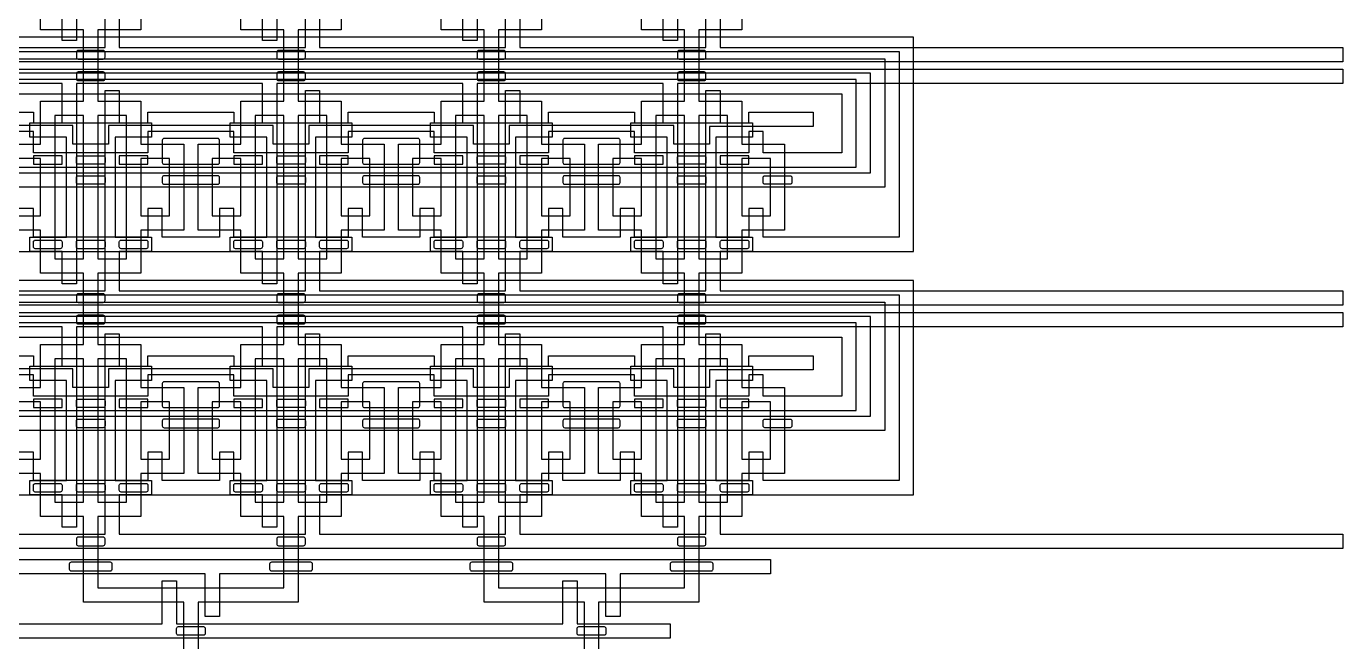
# Model space of a CAD drawing. Extents: x 0 to 194465, y -118660 to 40475.
# Drawn here: x 35762 to 44962, y 8948 to 13247 of the extents above; entities that cross this region are included whole.
import ezdxf

# ---------------------------------------------------------------- set-up
doc = ezdxf.new("R2010")
doc.units = 13
for name, color, linetype in [('Control 1 - Push up', 6, 'Continuous'), ('Control 2 - Push down', 1, 'Continuous'), ('Flow', 5, 'Continuous')]:
    doc.layers.add(name, color=color, linetype=linetype)

msp = doc.modelspace()

# ---------------------------------------------------------------- linework, layer by layer
at = {"layer": 'Control 1 - Push up'}
for points in [[(18462.5, 11673.1), (41962.5, 11673.1), (41962.5, 13170.6), (18462.5, 13170.6)], [(18362.5, 13070.6), (41862.5, 13070.6), (41862.5, 11773.1), (40912.5, 11773.1), (40912.5, 11973.1), (40812.5, 11973.1), (40812.5, 11773.1), (40012.5, 11773.1), (40012.5, 11973.1), (39912.5, 11973.1), (39912.5, 11773.1), (39512.5, 11773.1), (39512.5, 11973.1), (39412.5, 11973.1), (39412.5, 11773.1), (38612.5, 11773.1), (38612.5, 11973.1), (38512.5, 11973.1), (38512.5, 11773.1), (38112.5, 11773.1), (38112.5, 11973.1), (38012.5, 11973.1), (38012.5, 11773.1), (37212.5, 11773.1), (37212.5, 11973.1), (37112.5, 11973.1), (37112.5, 11773.1), (36712.5, 11773.1), (36712.5, 11973.1), (36612.5, 11973.1), (36612.5, 11773.1), (35812.5, 11773.1), (35812.5, 11973.1), (35712.5, 11973.1)], [(18262.5, 13020.6), (41762.5, 13020.6), (41762.5, 12123.1), (18262.5, 12123.1)], [(18162.5, 12223.1), (41662.5, 12223.1), (41662.5, 12920.6), (18162.5, 12920.6)], [(18062.5, 12263.1), (41562.5, 12263.1), (41562.5, 12876.1), (18062.5, 12876.1)], [(17962.5, 12776.1), (41462.5, 12776.1), (41462.5, 12363.1), (40912.5, 12363.1), (40912.5, 12513.1), (40812.5, 12513.1), (40812.5, 12363.1), (40012.5, 12363.1), (40012.5, 12513.1), (39412.5, 12513.1), (39412.5, 12363.1), (38612.5, 12363.1), (38612.5, 12513.1), (38012.5, 12513.1), (38012.5, 12363.1), (37212.5, 12363.1), (37212.5, 12513.1), (36612.5, 12513.1), (36612.5, 12363.1), (35812.5, 12363.1), (35812.5, 12513.1), (35212.5, 12513.1)], [(35212.5, 12646.1), (35812.5, 12646.1), (35812.5, 12573.1), (36612.5, 12573.1), (36612.5, 12646.1), (37212.5, 12646.1), (37212.5, 12573.1), (38012.5, 12573.1), (38012.5, 12646.1), (38612.5, 12646.1), (38612.5, 12573.1), (39412.5, 12573.1), (39412.5, 12646.1), (40012.5, 12646.1), (40012.5, 12573.1), (40812.5, 12573.1), (40812.5, 12646.1), (41262.5, 12646.1), (41262.5, 12546.1), (40537.5, 12546.1), (40537.5, 12423.1), (40287.5, 12423.1), (40287.5, 12553.1), (39137.5, 12553.1), (39137.5, 12423.1), (38887.5, 12423.1), (38887.5, 12553.1), (37737.5, 12553.1), (37737.5, 12423.1), (37487.5, 12423.1), (37487.5, 12553.1), (36337.5, 12553.1), (36337.5, 12423.1), (36087.5, 12423.1), (36087.5, 12553.1), (34937.5, 12553.1)], [(17962.5, 9973.1), (41962.5, 9973.1), (41962.5, 11470.6), (18462.5, 11470.6)], [(18262.5, 11320.6), (41762.5, 11320.6), (41762.5, 10423.1), (17962.5, 10423.1)], [(18362.5, 11370.6), (41862.5, 11370.6), (41862.5, 10073.1), (40912.5, 10073.1), (40912.5, 10273.1), (40812.5, 10273.1), (40812.5, 10073.1), (40012.5, 10073.1), (40012.5, 10273.1), (39912.5, 10273.1), (39912.5, 10073.1), (39512.5, 10073.1), (39512.5, 10273.1), (39412.5, 10273.1), (39412.5, 10073.1), (38612.5, 10073.1), (38612.5, 10273.1), (38512.5, 10273.1), (38512.5, 10073.1), (38112.5, 10073.1), (38112.5, 10273.1), (38012.5, 10273.1), (38012.5, 10073.1), (37212.5, 10073.1), (37212.5, 10273.1), (37112.5, 10273.1), (37112.5, 10073.1), (36712.5, 10073.1), (36712.5, 10273.1), (36612.5, 10273.1), (36612.5, 10073.1), (35812.5, 10073.1), (35812.5, 10273.1), (35712.5, 10273.1)], [(17962.5, 10523.1), (41662.5, 10523.1), (41662.5, 11220.6), (18162.5, 11220.6)], [(17962.5, 10563.1), (41562.5, 10563.1), (41562.5, 11176.1), (18062.5, 11176.1)], [(17962.5, 11076.1), (41462.5, 11076.1), (41462.5, 10663.1), (40912.5, 10663.1), (40912.5, 10813.1), (40812.5, 10813.1), (40812.5, 10663.1), (40012.5, 10663.1), (40012.5, 10813.1), (39412.5, 10813.1), (39412.5, 10663.1), (38612.5, 10663.1), (38612.5, 10813.1), (38012.5, 10813.1), (38012.5, 10663.1), (37212.5, 10663.1), (37212.5, 10813.1), (36612.5, 10813.1), (36612.5, 10663.1), (35812.5, 10663.1), (35812.5, 10813.1), (35212.5, 10813.1)], [(35212.5, 10946.1), (35812.5, 10946.1), (35812.5, 10873.1), (36612.5, 10873.1), (36612.5, 10946.1), (37212.5, 10946.1), (37212.5, 10873.1), (38012.5, 10873.1), (38012.5, 10946.1), (38612.5, 10946.1), (38612.5, 10873.1), (39412.5, 10873.1), (39412.5, 10946.1), (40012.5, 10946.1), (40012.5, 10873.1), (40812.5, 10873.1), (40812.5, 10946.1), (41262.5, 10946.1), (41262.5, 10846.1), (40537.5, 10846.1), (40537.5, 10723.1), (40287.5, 10723.1), (40287.5, 10853.1), (39137.5, 10853.1), (39137.5, 10723.1), (38887.5, 10723.1), (38887.5, 10853.1), (37737.5, 10853.1), (37737.5, 10723.1), (37487.5, 10723.1), (37487.5, 10853.1), (36337.5, 10853.1), (36337.5, 10723.1), (36087.5, 10723.1), (36087.5, 10853.1), (34937.5, 10853.1)]]:
    msp.add_lwpolyline(points, dxfattribs=at)
for points in [[(37112.5, 12450.6, 0.414214), (37100, 12463.1), (36725, 12463.1, 0.414214), (36712.5, 12450.6), (36712.5, 12295.6, 0.414214), (36725, 12283.1), (37100, 12283.1, 0.414214), (37112.5, 12295.6)], [(38512.5, 12450.6, 0.414214), (38500, 12463.1), (38125, 12463.1, 0.414214), (38112.5, 12450.6), (38112.5, 12295.6, 0.414214), (38125, 12283.1), (38500, 12283.1, 0.414214), (38512.5, 12295.6)], [(39912.5, 12450.6, 0.414214), (39900, 12463.1), (39525, 12463.1, 0.414214), (39512.5, 12450.6), (39512.5, 12295.6, 0.414214), (39525, 12283.1), (39900, 12283.1, 0.414214), (39912.5, 12295.6)], [(36125, 12283.1, -0.414214), (36112.5, 12295.6), (36112.5, 12330.6, -0.414214), (36125, 12343.1), (36300, 12343.1, -0.414214), (36312.5, 12330.6), (36312.5, 12295.6, -0.414214), (36300, 12283.1)], [(37525, 12283.1, -0.414214), (37512.5, 12295.6), (37512.5, 12330.6, -0.414214), (37525, 12343.1), (37700, 12343.1, -0.414214), (37712.5, 12330.6), (37712.5, 12295.6, -0.414214), (37700, 12283.1)], [(38925, 12283.1, -0.414214), (38912.5, 12295.6), (38912.5, 12330.6, -0.414214), (38925, 12343.1), (39100, 12343.1, -0.414214), (39112.5, 12330.6), (39112.5, 12295.6, -0.414214), (39100, 12283.1)], [(40325, 12283.1, -0.414214), (40312.5, 12295.6), (40312.5, 12330.6, -0.414214), (40325, 12343.1), (40500, 12343.1, -0.414214), (40512.5, 12330.6), (40512.5, 12295.6, -0.414214), (40500, 12283.1)], [(36125, 12143.1, -0.414214), (36112.5, 12155.6), (36112.5, 12190.6, -0.414214), (36125, 12203.1), (36300, 12203.1, -0.414214), (36312.5, 12190.6), (36312.5, 12155.6, -0.414214), (36300, 12143.1)], [(36725, 12143.1), (37100, 12143.1, 0.414214), (37112.5, 12155.6), (37112.5, 12190.6, 0.414214), (37100, 12203.1), (36725, 12203.1, 0.414214), (36712.5, 12190.6), (36712.5, 12155.6, 0.414214)], [(37525, 12143.1, -0.414214), (37512.5, 12155.6), (37512.5, 12190.6, -0.414214), (37525, 12203.1), (37700, 12203.1, -0.414214), (37712.5, 12190.6), (37712.5, 12155.6, -0.414214), (37700, 12143.1)], [(38125, 12143.1), (38500, 12143.1, 0.414214), (38512.5, 12155.6), (38512.5, 12190.6, 0.414214), (38500, 12203.1), (38125, 12203.1, 0.414214), (38112.5, 12190.6), (38112.5, 12155.6, 0.414214)], [(38925, 12143.1, -0.414214), (38912.5, 12155.6), (38912.5, 12190.6, -0.414214), (38925, 12203.1), (39100, 12203.1, -0.414214), (39112.5, 12190.6), (39112.5, 12155.6, -0.414214), (39100, 12143.1)], [(39525, 12143.1), (39900, 12143.1, 0.414214), (39912.5, 12155.6), (39912.5, 12190.6, 0.414214), (39900, 12203.1), (39525, 12203.1, 0.414214), (39512.5, 12190.6), (39512.5, 12155.6, 0.414214)], [(40325, 12143.1, -0.414214), (40312.5, 12155.6), (40312.5, 12190.6, -0.414214), (40325, 12203.1), (40500, 12203.1, -0.414214), (40512.5, 12190.6), (40512.5, 12155.6, -0.414214), (40500, 12143.1)], [(40925, 12143.1, -0.414214), (40912.5, 12155.6), (40912.5, 12190.6, -0.414214), (40925, 12203.1), (41100, 12203.1, -0.414214), (41112.5, 12190.6), (41112.5, 12155.6, -0.414214), (41100, 12143.1)], [(35825, 11693.1, -0.414214), (35812.5, 11705.6), (35812.5, 11740.6, -0.414214), (35825, 11753.1), (36000, 11753.1, -0.414214), (36012.5, 11740.6), (36012.5, 11705.6, -0.414214), (36000, 11693.1)], [(36125, 11693.1, -0.414214), (36112.5, 11705.6), (36112.5, 11740.6, -0.414214), (36125, 11753.1), (36300, 11753.1, -0.414214), (36312.5, 11740.6), (36312.5, 11705.6, -0.414214), (36300, 11693.1)], [(36425, 11693.1, -0.414214), (36412.5, 11705.6), (36412.5, 11740.6, -0.414214), (36425, 11753.1), (36600, 11753.1, -0.414214), (36612.5, 11740.6), (36612.5, 11705.6, -0.414214), (36600, 11693.1)], [(37225, 11693.1, -0.414214), (37212.5, 11705.6), (37212.5, 11740.6, -0.414214), (37225, 11753.1), (37400, 11753.1, -0.414214), (37412.5, 11740.6), (37412.5, 11705.6, -0.414214), (37400, 11693.1)], [(37525, 11693.1, -0.414214), (37512.5, 11705.6), (37512.5, 11740.6, -0.414214), (37525, 11753.1), (37700, 11753.1, -0.414214), (37712.5, 11740.6), (37712.5, 11705.6, -0.414214), (37700, 11693.1)], [(37825, 11693.1, -0.414214), (37812.5, 11705.6), (37812.5, 11740.6, -0.414214), (37825, 11753.1), (38000, 11753.1, -0.414214), (38012.5, 11740.6), (38012.5, 11705.6, -0.414214), (38000, 11693.1)], [(38625, 11693.1, -0.414214), (38612.5, 11705.6), (38612.5, 11740.6, -0.414214), (38625, 11753.1), (38800, 11753.1, -0.414214), (38812.5, 11740.6), (38812.5, 11705.6, -0.414214), (38800, 11693.1)], [(38925, 11693.1, -0.414214), (38912.5, 11705.6), (38912.5, 11740.6, -0.414214), (38925, 11753.1), (39100, 11753.1, -0.414214), (39112.5, 11740.6), (39112.5, 11705.6, -0.414214), (39100, 11693.1)], [(39225, 11693.1, -0.414214), (39212.5, 11705.6), (39212.5, 11740.6, -0.414214), (39225, 11753.1), (39400, 11753.1, -0.414214), (39412.5, 11740.6), (39412.5, 11705.6, -0.414214), (39400, 11693.1)], [(40025, 11693.1, -0.414214), (40012.5, 11705.6), (40012.5, 11740.6, -0.414214), (40025, 11753.1), (40200, 11753.1, -0.414214), (40212.5, 11740.6), (40212.5, 11705.6, -0.414214), (40200, 11693.1)], [(40325, 11693.1, -0.414214), (40312.5, 11705.6), (40312.5, 11740.6, -0.414214), (40325, 11753.1), (40500, 11753.1, -0.414214), (40512.5, 11740.6), (40512.5, 11705.6, -0.414214), (40500, 11693.1)], [(40625, 11693.1, -0.414214), (40612.5, 11705.6), (40612.5, 11740.6, -0.414214), (40625, 11753.1), (40800, 11753.1, -0.414214), (40812.5, 11740.6), (40812.5, 11705.6, -0.414214), (40800, 11693.1)], [(37112.5, 10750.6, 0.414214), (37100, 10763.1), (36725, 10763.1, 0.414214), (36712.5, 10750.6), (36712.5, 10595.6, 0.414214), (36725, 10583.1), (37100, 10583.1, 0.414214), (37112.5, 10595.6)], [(38512.5, 10750.6, 0.414214), (38500, 10763.1), (38125, 10763.1, 0.414214), (38112.5, 10750.6), (38112.5, 10595.6, 0.414214), (38125, 10583.1), (38500, 10583.1, 0.414214), (38512.5, 10595.6)], [(39912.5, 10750.6, 0.414214), (39900, 10763.1), (39525, 10763.1, 0.414214), (39512.5, 10750.6), (39512.5, 10595.6, 0.414214), (39525, 10583.1), (39900, 10583.1, 0.414214), (39912.5, 10595.6)], [(36125, 10583.1, -0.414214), (36112.5, 10595.6), (36112.5, 10630.6, -0.414214), (36125, 10643.1), (36300, 10643.1, -0.414214), (36312.5, 10630.6), (36312.5, 10595.6, -0.414214), (36300, 10583.1)], [(37525, 10583.1, -0.414214), (37512.5, 10595.6), (37512.5, 10630.6, -0.414214), (37525, 10643.1), (37700, 10643.1, -0.414214), (37712.5, 10630.6), (37712.5, 10595.6, -0.414214), (37700, 10583.1)], [(38925, 10583.1, -0.414214), (38912.5, 10595.6), (38912.5, 10630.6, -0.414214), (38925, 10643.1), (39100, 10643.1, -0.414214), (39112.5, 10630.6), (39112.5, 10595.6, -0.414214), (39100, 10583.1)], [(40325, 10583.1, -0.414214), (40312.5, 10595.6), (40312.5, 10630.6, -0.414214), (40325, 10643.1), (40500, 10643.1, -0.414214), (40512.5, 10630.6), (40512.5, 10595.6, -0.414214), (40500, 10583.1)], [(36125, 10443.1, -0.414214), (36112.5, 10455.6), (36112.5, 10490.6, -0.414214), (36125, 10503.1), (36300, 10503.1, -0.414214), (36312.5, 10490.6), (36312.5, 10455.6, -0.414214), (36300, 10443.1)], [(36725, 10443.1), (37100, 10443.1, 0.414214), (37112.5, 10455.6), (37112.5, 10490.6, 0.414214), (37100, 10503.1), (36725, 10503.1, 0.414214), (36712.5, 10490.6), (36712.5, 10455.6, 0.414214)], [(37525, 10443.1, -0.414214), (37512.5, 10455.6), (37512.5, 10490.6, -0.414214), (37525, 10503.1), (37700, 10503.1, -0.414214), (37712.5, 10490.6), (37712.5, 10455.6, -0.414214), (37700, 10443.1)], [(38125, 10443.1), (38500, 10443.1, 0.414214), (38512.5, 10455.6), (38512.5, 10490.6, 0.414214), (38500, 10503.1), (38125, 10503.1, 0.414214), (38112.5, 10490.6), (38112.5, 10455.6, 0.414214)], [(38925, 10443.1, -0.414214), (38912.5, 10455.6), (38912.5, 10490.6, -0.414214), (38925, 10503.1), (39100, 10503.1, -0.414214), (39112.5, 10490.6), (39112.5, 10455.6, -0.414214), (39100, 10443.1)], [(39525, 10443.1), (39900, 10443.1, 0.414214), (39912.5, 10455.6), (39912.5, 10490.6, 0.414214), (39900, 10503.1), (39525, 10503.1, 0.414214), (39512.5, 10490.6), (39512.5, 10455.6, 0.414214)], [(40325, 10443.1, -0.414214), (40312.5, 10455.6), (40312.5, 10490.6, -0.414214), (40325, 10503.1), (40500, 10503.1, -0.414214), (40512.5, 10490.6), (40512.5, 10455.6, -0.414214), (40500, 10443.1)], [(40925, 10443.1, -0.414214), (40912.5, 10455.6), (40912.5, 10490.6, -0.414214), (40925, 10503.1), (41100, 10503.1, -0.414214), (41112.5, 10490.6), (41112.5, 10455.6, -0.414214), (41100, 10443.1)], [(35825, 9993.1, -0.414214), (35812.5, 10005.6), (35812.5, 10040.6, -0.414214), (35825, 10053.1), (36000, 10053.1, -0.414214), (36012.5, 10040.6), (36012.5, 10005.6, -0.414214), (36000, 9993.1)], [(36125, 9993.1, -0.414214), (36112.5, 10005.6), (36112.5, 10040.6, -0.414214), (36125, 10053.1), (36300, 10053.1, -0.414214), (36312.5, 10040.6), (36312.5, 10005.6, -0.414214), (36300, 9993.1)], [(36425, 9993.1, -0.414214), (36412.5, 10005.6), (36412.5, 10040.6, -0.414214), (36425, 10053.1), (36600, 10053.1, -0.414214), (36612.5, 10040.6), (36612.5, 10005.6, -0.414214), (36600, 9993.1)], [(37225, 9993.1, -0.414214), (37212.5, 10005.6), (37212.5, 10040.6, -0.414214), (37225, 10053.1), (37400, 10053.1, -0.414214), (37412.5, 10040.6), (37412.5, 10005.6, -0.414214), (37400, 9993.1)], [(37525, 9993.1, -0.414214), (37512.5, 10005.6), (37512.5, 10040.6, -0.414214), (37525, 10053.1), (37700, 10053.1, -0.414214), (37712.5, 10040.6), (37712.5, 10005.6, -0.414214), (37700, 9993.1)], [(37825, 9993.1, -0.414214), (37812.5, 10005.6), (37812.5, 10040.6, -0.414214), (37825, 10053.1), (38000, 10053.1, -0.414214), (38012.5, 10040.6), (38012.5, 10005.6, -0.414214), (38000, 9993.1)], [(38625, 9993.1, -0.414214), (38612.5, 10005.6), (38612.5, 10040.6, -0.414214), (38625, 10053.1), (38800, 10053.1, -0.414214), (38812.5, 10040.6), (38812.5, 10005.6, -0.414214), (38800, 9993.1)], [(38925, 9993.1, -0.414214), (38912.5, 10005.6), (38912.5, 10040.6, -0.414214), (38925, 10053.1), (39100, 10053.1, -0.414214), (39112.5, 10040.6), (39112.5, 10005.6, -0.414214), (39100, 9993.1)], [(39225, 9993.1, -0.414214), (39212.5, 10005.6), (39212.5, 10040.6, -0.414214), (39225, 10053.1), (39400, 10053.1, -0.414214), (39412.5, 10040.6), (39412.5, 10005.6, -0.414214), (39400, 9993.1)], [(40025, 9993.1, -0.414214), (40012.5, 10005.6), (40012.5, 10040.6, -0.414214), (40025, 10053.1), (40200, 10053.1, -0.414214), (40212.5, 10040.6), (40212.5, 10005.6, -0.414214), (40200, 9993.1)], [(40325, 9993.1, -0.414214), (40312.5, 10005.6), (40312.5, 10040.6, -0.414214), (40325, 10053.1), (40500, 10053.1, -0.414214), (40512.5, 10040.6), (40512.5, 10005.6, -0.414214), (40500, 9993.1)], [(40625, 9993.1, -0.414214), (40612.5, 10005.6), (40612.5, 10040.6, -0.414214), (40625, 10053.1), (40800, 10053.1, -0.414214), (40812.5, 10040.6), (40812.5, 10005.6, -0.414214), (40800, 9993.1)]]:
    msp.add_lwpolyline(points, format="xyb", close=True, dxfattribs=at)
for points in [[(36012.5, 12343.1), (35812.5, 12343.1), (35812.5, 12283.1), (36012.5, 12283.1)], [(36612.5, 12343.1), (36412.5, 12343.1), (36412.5, 12283.1), (36612.5, 12283.1)], [(37412.5, 12343.1), (37212.5, 12343.1), (37212.5, 12283.1), (37412.5, 12283.1)], [(38012.5, 12343.1), (37812.5, 12343.1), (37812.5, 12283.1), (38012.5, 12283.1)], [(38812.5, 12343.1), (38612.5, 12343.1), (38612.5, 12283.1), (38812.5, 12283.1)], [(39412.5, 12343.1), (39212.5, 12343.1), (39212.5, 12283.1), (39412.5, 12283.1)], [(40212.5, 12343.1), (40012.5, 12343.1), (40012.5, 12283.1), (40212.5, 12283.1)], [(40812.5, 12343.1), (40612.5, 12343.1), (40612.5, 12283.1), (40812.5, 12283.1)], [(36012.5, 10643.1), (35812.5, 10643.1), (35812.5, 10583.1), (36012.5, 10583.1)], [(36612.5, 10643.1), (36412.5, 10643.1), (36412.5, 10583.1), (36612.5, 10583.1)], [(37412.5, 10643.1), (37212.5, 10643.1), (37212.5, 10583.1), (37412.5, 10583.1)], [(38012.5, 10643.1), (37812.5, 10643.1), (37812.5, 10583.1), (38012.5, 10583.1)], [(38812.5, 10643.1), (38612.5, 10643.1), (38612.5, 10583.1), (38812.5, 10583.1)], [(39412.5, 10643.1), (39212.5, 10643.1), (39212.5, 10583.1), (39412.5, 10583.1)], [(40212.5, 10643.1), (40012.5, 10643.1), (40012.5, 10583.1), (40212.5, 10583.1)], [(40812.5, 10643.1), (40612.5, 10643.1), (40612.5, 10583.1), (40812.5, 10583.1)]]:
    msp.add_lwpolyline(points, close=True, dxfattribs=at)
at = {"layer": 'Control 2 - Push down'}
for points in [[(36112.5, 14548.1), (36112.5, 13148.1), (36012.5, 13148.1), (36012.5, 13373.1)], [(37512.5, 14548.1), (37512.5, 13148.1), (37412.5, 13148.1), (37412.5, 13373.1)], [(38912.5, 14548.1), (38912.5, 13148.1), (38812.5, 13148.1), (38812.5, 13373.1)], [(40312.5, 14548.1), (40312.5, 13148.1), (40212.5, 13148.1), (40212.5, 13373.1)], [(35012.5, 13098.1), (36312.5, 13098.1), (36312.5, 14498.1)], [(36412.5, 13373.1), (36412.5, 13098.1), (37712.5, 13098.1), (37712.5, 14498.1)], [(37812.5, 13373.1), (37812.5, 13098.1), (39112.5, 13098.1), (39112.5, 14498.1)], [(39212.5, 13373.1), (39212.5, 13098.1), (40512.5, 13098.1), (40512.5, 14498.1)], [(40612.5, 13373.1), (40612.5, 13098.1), (44962.5, 13098.1), (44962.5, 12998.1), (19512.5, 12998.1)], [(19212.5, 12948.1), (44962.5, 12948.1), (44962.5, 12848.1), (40312.5, 12848.1), (40312.5, 11448.1), (40212.5, 11448.1), (40212.5, 11673.1), (39987.5, 11673.1), (39987.5, 11773.1), (40242.5, 11773.1), (40242.5, 12473.1), (39987.5, 12473.1), (39987.5, 12573.1), (40212.5, 12573.1), (40212.5, 12848.1), (38912.5, 12848.1), (38912.5, 11448.1), (38812.5, 11448.1), (38812.5, 11673.1), (38587.5, 11673.1), (38587.5, 11773.1), (38842.5, 11773.1), (38842.5, 12473.1), (38587.5, 12473.1), (38587.5, 12573.1), (38812.5, 12573.1), (38812.5, 12848.1), (37512.5, 12848.1), (37512.5, 11448.1), (37412.5, 11448.1), (37412.5, 11673.1), (37187.5, 11673.1), (37187.5, 11773.1), (37442.5, 11773.1), (37442.5, 12473.1), (37187.5, 12473.1), (37187.5, 12573.1), (37412.5, 12573.1), (37412.5, 12848.1), (36112.5, 12848.1), (36112.5, 11448.1), (36012.5, 11448.1), (36012.5, 11673.1), (35787.5, 11673.1), (35787.5, 11773.1), (36042.5, 11773.1), (36042.5, 12473.1), (35787.5, 12473.1), (35787.5, 12573.1), (36012.5, 12573.1), (36012.5, 12848.1), (34712.5, 12848.1)], [(35012.5, 11398.1), (36312.5, 11398.1), (36312.5, 12798.1), (36412.5, 12798.1), (36412.5, 12573.1), (36637.5, 12573.1), (36637.5, 12473.1), (36382.5, 12473.1), (36382.5, 11773.1), (36637.5, 11773.1), (36637.5, 11673.1), (36412.5, 11673.1), (36412.5, 11398.1), (37712.5, 11398.1), (37712.5, 12798.1), (37812.5, 12798.1), (37812.5, 12573.1), (38037.5, 12573.1), (38037.5, 12473.1), (37782.5, 12473.1), (37782.5, 11773.1), (38037.5, 11773.1), (38037.5, 11673.1), (37812.5, 11673.1), (37812.5, 11398.1), (39112.5, 11398.1), (39112.5, 12798.1), (39212.5, 12798.1), (39212.5, 12573.1), (39437.5, 12573.1), (39437.5, 12473.1), (39182.5, 12473.1), (39182.5, 11773.1), (39437.5, 11773.1), (39437.5, 11673.1), (39212.5, 11673.1), (39212.5, 11398.1), (40512.5, 11398.1), (40512.5, 12798.1), (40612.5, 12798.1), (40612.5, 12573.1), (40837.5, 12573.1), (40837.5, 12473.1), (40582.5, 12473.1), (40582.5, 11773.1), (40837.5, 11773.1), (40837.5, 11673.1), (40612.5, 11673.1), (40612.5, 11398.1), (44962.5, 11398.1), (44962.5, 11298.1), (19512.5, 11298.1)], [(19212.5, 11248.1), (44962.5, 11248.1), (44962.5, 11148.1), (40312.5, 11148.1), (40312.5, 9748.1), (40212.5, 9748.1), (40212.5, 9973.1), (39987.5, 9973.1), (39987.5, 10073.1), (40242.5, 10073.1), (40242.5, 10773.1), (39987.5, 10773.1), (39987.5, 10873.1), (40212.5, 10873.1), (40212.5, 11148.1), (38912.5, 11148.1), (38912.5, 9748.1), (38812.5, 9748.1), (38812.5, 9973.1), (38587.5, 9973.1), (38587.5, 10073.1), (38842.5, 10073.1), (38842.5, 10773.1), (38587.5, 10773.1), (38587.5, 10873.1), (38812.5, 10873.1), (38812.5, 11148.1), (37512.5, 11148.1), (37512.5, 9748.1), (37412.5, 9748.1), (37412.5, 9973.1), (37187.5, 9973.1), (37187.5, 10073.1), (37442.5, 10073.1), (37442.5, 10773.1), (37187.5, 10773.1), (37187.5, 10873.1), (37412.5, 10873.1), (37412.5, 11148.1), (36112.5, 11148.1), (36112.5, 9748.1), (36012.5, 9748.1), (36012.5, 9973.1), (35787.5, 9973.1), (35787.5, 10073.1), (36042.5, 10073.1), (36042.5, 10773.1), (35787.5, 10773.1), (35787.5, 10873.1), (36012.5, 10873.1), (36012.5, 11148.1), (34712.5, 11148.1)], [(35012.5, 9698.1), (36312.5, 9698.1), (36312.5, 11098.1), (36412.5, 11098.1), (36412.5, 10873.1), (36637.5, 10873.1), (36637.5, 10773.1), (36382.5, 10773.1), (36382.5, 10073.1), (36637.5, 10073.1), (36637.5, 9973.1), (36412.5, 9973.1), (36412.5, 9698.1), (37712.5, 9698.1), (37712.5, 11098.1), (37812.5, 11098.1), (37812.5, 10873.1), (38037.5, 10873.1), (38037.5, 10773.1), (37782.5, 10773.1), (37782.5, 10073.1), (38037.5, 10073.1), (38037.5, 9973.1), (37812.5, 9973.1), (37812.5, 9698.1), (39112.5, 9698.1), (39112.5, 11098.1), (39212.5, 11098.1), (39212.5, 10873.1), (39437.5, 10873.1), (39437.5, 10773.1), (39182.5, 10773.1), (39182.5, 10073.1), (39437.5, 10073.1), (39437.5, 9973.1), (39212.5, 9973.1), (39212.5, 9698.1), (40512.5, 9698.1), (40512.5, 11098.1), (40612.5, 11098.1), (40612.5, 10873.1), (40837.5, 10873.1), (40837.5, 10773.1), (40582.5, 10773.1), (40582.5, 10073.1), (40837.5, 10073.1), (40837.5, 9973.1), (40612.5, 9973.1), (40612.5, 9698.1), (44962.5, 9698.1), (44962.5, 9598.1), (19512.5, 9598.1)], [(18432.5, 9523.1), (40962.5, 9523.1), (40962.5, 9423.1), (39912.5, 9423.1), (39912.5, 9123.1), (39812.5, 9123.1), (39812.5, 9423.1), (37112.5, 9423.1), (37112.5, 9123.1), (37012.5, 9123.1), (37012.5, 9423.1), (34312.5, 9423.1)], [(34012.5, 9073.1), (36712.5, 9073.1), (36712.5, 9373.1), (36812.5, 9373.1), (36812.5, 9073.1), (39512.5, 9073.1), (39512.5, 9373.1), (39612.5, 9373.1), (39612.5, 9073.1), (40262.5, 9073.1), (40262.5, 8973.1), (18132.5, 8973.1)]]:
    msp.add_lwpolyline(points, dxfattribs=at)
for points in [[(36300, 13078.1), (36125, 13078.1, 0.414214), (36112.5, 13065.6), (36112.5, 13030.6, 0.414214), (36125, 13018.1), (36300, 13018.1, 0.414214), (36312.5, 13030.6), (36312.5, 13065.6, 0.414214)], [(37700, 13078.1), (37525, 13078.1, 0.414214), (37512.5, 13065.6), (37512.5, 13030.6, 0.414214), (37525, 13018.1), (37700, 13018.1, 0.414214), (37712.5, 13030.6), (37712.5, 13065.6, 0.414214)], [(39100, 13078.1), (38925, 13078.1, 0.414214), (38912.5, 13065.6), (38912.5, 13030.6, 0.414214), (38925, 13018.1), (39100, 13018.1, 0.414214), (39112.5, 13030.6), (39112.5, 13065.6, 0.414214)], [(40500, 13078.1), (40325, 13078.1, 0.414214), (40312.5, 13065.6), (40312.5, 13030.6, 0.414214), (40325, 13018.1), (40500, 13018.1, 0.414214), (40512.5, 13030.6), (40512.5, 13065.6, 0.414214)], [(36300, 12928.1), (36125, 12928.1, 0.414214), (36112.5, 12915.6), (36112.5, 12880.6, 0.414214), (36125, 12868.1), (36300, 12868.1, 0.414214), (36312.5, 12880.6), (36312.5, 12915.6, 0.414214)], [(37700, 12928.1), (37525, 12928.1, 0.414214), (37512.5, 12915.6), (37512.5, 12880.6, 0.414214), (37525, 12868.1), (37700, 12868.1, 0.414214), (37712.5, 12880.6), (37712.5, 12915.6, 0.414214)], [(39100, 12928.1), (38925, 12928.1, 0.414214), (38912.5, 12915.6), (38912.5, 12880.6, 0.414214), (38925, 12868.1), (39100, 12868.1, 0.414214), (39112.5, 12880.6), (39112.5, 12915.6, 0.414214)], [(40500, 12928.1), (40325, 12928.1, 0.414214), (40312.5, 12915.6), (40312.5, 12880.6, 0.414214), (40325, 12868.1), (40500, 12868.1, 0.414214), (40512.5, 12880.6), (40512.5, 12915.6, 0.414214)], [(36300, 11378.1), (36125, 11378.1, 0.414214), (36112.5, 11365.6), (36112.5, 11330.6, 0.414214), (36125, 11318.1), (36300, 11318.1, 0.414214), (36312.5, 11330.6), (36312.5, 11365.6, 0.414214)], [(37700, 11378.1), (37525, 11378.1, 0.414214), (37512.5, 11365.6), (37512.5, 11330.6, 0.414214), (37525, 11318.1), (37700, 11318.1, 0.414214), (37712.5, 11330.6), (37712.5, 11365.6, 0.414214)], [(39100, 11378.1), (38925, 11378.1, 0.414214), (38912.5, 11365.6), (38912.5, 11330.6, 0.414214), (38925, 11318.1), (39100, 11318.1, 0.414214), (39112.5, 11330.6), (39112.5, 11365.6, 0.414214)], [(40500, 11378.1), (40325, 11378.1, 0.414214), (40312.5, 11365.6), (40312.5, 11330.6, 0.414214), (40325, 11318.1), (40500, 11318.1, 0.414214), (40512.5, 11330.6), (40512.5, 11365.6, 0.414214)], [(36300, 11228.1), (36125, 11228.1, 0.414214), (36112.5, 11215.6), (36112.5, 11180.6, 0.414214), (36125, 11168.1), (36300, 11168.1, 0.414214), (36312.5, 11180.6), (36312.5, 11215.6, 0.414214)], [(37700, 11228.1), (37525, 11228.1, 0.414214), (37512.5, 11215.6), (37512.5, 11180.6, 0.414214), (37525, 11168.1), (37700, 11168.1, 0.414214), (37712.5, 11180.6), (37712.5, 11215.6, 0.414214)], [(39100, 11228.1), (38925, 11228.1, 0.414214), (38912.5, 11215.6), (38912.5, 11180.6, 0.414214), (38925, 11168.1), (39100, 11168.1, 0.414214), (39112.5, 11180.6), (39112.5, 11215.6, 0.414214)], [(40500, 11228.1), (40325, 11228.1, 0.414214), (40312.5, 11215.6), (40312.5, 11180.6, 0.414214), (40325, 11168.1), (40500, 11168.1, 0.414214), (40512.5, 11180.6), (40512.5, 11215.6, 0.414214)], [(36300, 9678.1), (36125, 9678.1, 0.414214), (36112.5, 9665.6), (36112.5, 9630.6, 0.414214), (36125, 9618.1), (36300, 9618.1, 0.414214), (36312.5, 9630.6), (36312.5, 9665.6, 0.414214)], [(37700, 9678.1), (37525, 9678.1, 0.414214), (37512.5, 9665.6), (37512.5, 9630.6, 0.414214), (37525, 9618.1), (37700, 9618.1, 0.414214), (37712.5, 9630.6), (37712.5, 9665.6, 0.414214)], [(39100, 9678.1), (38925, 9678.1, 0.414214), (38912.5, 9665.6), (38912.5, 9630.6, 0.414214), (38925, 9618.1), (39100, 9618.1, 0.414214), (39112.5, 9630.6), (39112.5, 9665.6, 0.414214)], [(40500, 9678.1), (40325, 9678.1, 0.414214), (40312.5, 9665.6), (40312.5, 9630.6, 0.414214), (40325, 9618.1), (40500, 9618.1, 0.414214), (40512.5, 9630.6), (40512.5, 9665.6, 0.414214)], [(36062.5, 9490.6), (36062.5, 9455.6, 0.414214), (36075, 9443.1), (36350, 9443.1, 0.414214), (36362.5, 9455.6), (36362.5, 9490.6, 0.414214), (36350, 9503.1), (36075, 9503.1, 0.414214)], [(37462.5, 9490.6), (37462.5, 9455.6, 0.414214), (37475, 9443.1), (37750, 9443.1, 0.414214), (37762.5, 9455.6), (37762.5, 9490.6, 0.414214), (37750, 9503.1), (37475, 9503.1, 0.414214)], [(38862.5, 9490.6), (38862.5, 9455.6, 0.414214), (38875, 9443.1), (39150, 9443.1, 0.414214), (39162.5, 9455.6), (39162.5, 9490.6, 0.414214), (39150, 9503.1), (38875, 9503.1, 0.414214)], [(40262.5, 9490.6), (40262.5, 9455.6, 0.414214), (40275, 9443.1), (40550, 9443.1, 0.414214), (40562.5, 9455.6), (40562.5, 9490.6, 0.414214), (40550, 9503.1), (40275, 9503.1, 0.414214)], [(37000, 8993.1), (36825, 8993.1, -0.414214), (36812.5, 9005.6), (36812.5, 9040.6, -0.414214), (36825, 9053.1), (37000, 9053.1, -0.414214), (37012.5, 9040.6), (37012.5, 9005.6, -0.414214)], [(39800, 8993.1), (39625, 8993.1, -0.414214), (39612.5, 9005.6), (39612.5, 9040.6, -0.414214), (39625, 9053.1), (39800, 9053.1, -0.414214), (39812.5, 9040.6), (39812.5, 9005.6, -0.414214)]]:
    msp.add_lwpolyline(points, format="xyb", close=True, dxfattribs=at)
at = {"layer": 'Flow'}
for points in [[(35562.5, 12423.1), (35862.5, 12423.1), (35862.5, 12723.1), (36162.5, 12723.1), (36162.5, 12973.1), (36162.5, 13223.1), (35862.5, 13223.1), (35862.5, 13523.1), (35562.5, 13523.1)], [(36562.5, 13523.1), (36562.5, 13223.1), (36262.5, 13223.1), (36262.5, 12973.1), (36262.5, 12723.1), (36562.5, 12723.1), (36562.5, 12423.1), (36862.5, 12423.1), (36862.5, 11823.1), (36562.5, 11823.1), (36562.5, 11523.1), (36262.5, 11523.1), (36262.5, 11273.1), (36262.5, 11023.1), (36562.5, 11023.1), (36562.5, 10723.1), (36862.5, 10723.1), (36862.5, 10123.1), (36562.5, 10123.1), (36562.5, 9823.1), (36262.5, 9823.1), (36262.5, 9573.1), (36262.5, 9323.1), (37562.5, 9323.1), (37562.5, 9573.1), (37562.5, 9823.1), (37262.5, 9823.1), (37262.5, 10123.1), (36962.5, 10123.1), (36962.5, 10723.1), (37262.5, 10723.1), (37262.5, 11023.1), (37562.5, 11023.1), (37562.5, 11273.1), (37562.5, 11523.1), (37262.5, 11523.1), (37262.5, 11823.1), (36962.5, 11823.1), (36962.5, 12423.1), (37262.5, 12423.1), (37262.5, 12723.1), (37562.5, 12723.1), (37562.5, 12973.1), (37562.5, 13223.1), (37262.5, 13223.1), (37262.5, 13523.1)], [(37962.5, 13523.1), (37962.5, 13223.1), (37662.5, 13223.1), (37662.5, 12973.1), (37662.5, 12723.1), (37962.5, 12723.1), (37962.5, 12423.1), (38262.5, 12423.1), (38262.5, 11823.1), (37962.5, 11823.1), (37962.5, 11523.1), (37662.5, 11523.1), (37662.5, 11273.1), (37662.5, 11023.1), (37962.5, 11023.1), (37962.5, 10723.1), (38262.5, 10723.1), (38262.5, 10123.1), (37962.5, 10123.1), (37962.5, 9823.1), (37662.5, 9823.1), (37662.5, 9573.1), (37662.5, 9223.1), (36962.5, 9223.1), (36962.5, 8723.1)], [(39662.5, 8723.1), (39662.5, 9223.1), (38962.5, 9223.1), (38962.5, 9573.1), (38962.5, 9823.1), (38662.5, 9823.1), (38662.5, 10123.1), (38362.5, 10123.1), (38362.5, 10723.1), (38662.5, 10723.1), (38662.5, 11023.1), (38962.5, 11023.1), (38962.5, 11273.1), (38962.5, 11523.1), (38662.5, 11523.1), (38662.5, 11823.1), (38362.5, 11823.1), (38362.5, 12423.1), (38662.5, 12423.1), (38662.5, 12723.1), (38962.5, 12723.1), (38962.5, 12973.1), (38962.5, 13223.1), (38662.5, 13223.1), (38662.5, 13523.1)], [(39362.5, 13523.1), (39362.5, 13223.1), (39062.5, 13223.1), (39062.5, 12973.1), (39062.5, 12723.1), (39362.5, 12723.1), (39362.5, 12423.1), (39662.5, 12423.1), (39662.5, 11823.1), (39362.5, 11823.1), (39362.5, 11523.1), (39062.5, 11523.1), (39062.5, 11273.1), (39062.5, 11023.1), (39362.5, 11023.1), (39362.5, 10723.1), (39662.5, 10723.1), (39662.5, 10123.1), (39362.5, 10123.1), (39362.5, 9823.1), (39062.5, 9823.1), (39062.5, 9573.1), (39062.5, 9323.1), (40362.5, 9323.1), (40362.5, 9573.1), (40362.5, 9823.1), (40062.5, 9823.1), (40062.5, 10123.1), (39762.5, 10123.1), (39762.5, 10723.1), (40062.5, 10723.1), (40062.5, 11023.1), (40362.5, 11023.1), (40362.5, 11273.1), (40362.5, 11523.1), (40062.5, 11523.1), (40062.5, 11823.1), (39762.5, 11823.1), (39762.5, 12423.1), (40062.5, 12423.1), (40062.5, 12723.1), (40362.5, 12723.1), (40362.5, 12973.1), (40362.5, 13223.1), (40062.5, 13223.1), (40062.5, 13523.1)], [(40762.5, 13523.1), (40762.5, 13223.1), (40462.5, 13223.1), (40462.5, 12973.1), (40462.5, 12723.1), (40762.5, 12723.1), (40762.5, 12423.1), (41062.5, 12423.1), (41062.5, 11823.1), (40762.5, 11823.1), (40762.5, 11523.1), (40462.5, 11523.1), (40462.5, 11273.1), (40462.5, 11023.1), (40762.5, 11023.1), (40762.5, 10723.1), (41062.5, 10723.1), (41062.5, 10123.1), (40762.5, 10123.1), (40762.5, 9823.1), (40462.5, 9823.1), (40462.5, 9573.1), (40462.5, 9223.1), (39762.5, 9223.1), (39762.5, 8623.1)], [(35562.5, 10723.1), (35862.5, 10723.1), (35862.5, 11023.1), (36162.5, 11023.1), (36162.5, 11273.1), (36162.5, 11523.1), (35862.5, 11523.1), (35862.5, 11823.1), (35562.5, 11823.1)], [(36862.5, 8623.1), (36862.5, 9223.1), (36162.5, 9223.1), (36162.5, 9573.1), (36162.5, 9823.1), (35862.5, 9823.1), (35862.5, 10123.1), (35562.5, 10123.1)]]:
    msp.add_lwpolyline(points, dxfattribs=at)
for points in [[(36162.5, 11623.1), (36162.5, 12623.1), (35962.5, 12623.1), (35962.5, 11623.1)], [(36462.5, 12623.1), (36262.5, 12623.1), (36262.5, 11623.1), (36462.5, 11623.1)], [(37562.5, 11623.1), (37562.5, 12623.1), (37362.5, 12623.1), (37362.5, 11623.1)], [(37862.5, 12623.1), (37662.5, 12623.1), (37662.5, 11623.1), (37862.5, 11623.1)], [(38962.5, 11623.1), (38962.5, 12623.1), (38762.5, 12623.1), (38762.5, 11623.1)], [(39262.5, 12623.1), (39062.5, 12623.1), (39062.5, 11623.1), (39262.5, 11623.1)], [(40362.5, 11623.1), (40362.5, 12623.1), (40162.5, 12623.1), (40162.5, 11623.1)], [(40662.5, 12623.1), (40462.5, 12623.1), (40462.5, 11623.1), (40662.5, 11623.1)], [(35862.5, 11923.1), (35862.5, 12323.1), (35662.5, 12323.1), (35662.5, 11923.1)], [(36762.5, 12323.1), (36562.5, 12323.1), (36562.5, 11923.1), (36762.5, 11923.1)], [(37262.5, 11923.1), (37262.5, 12323.1), (37062.5, 12323.1), (37062.5, 11923.1)], [(38162.5, 12323.1), (37962.5, 12323.1), (37962.5, 11923.1), (38162.5, 11923.1)], [(38662.5, 11923.1), (38662.5, 12323.1), (38462.5, 12323.1), (38462.5, 11923.1)], [(39562.5, 12323.1), (39362.5, 12323.1), (39362.5, 11923.1), (39562.5, 11923.1)], [(40062.5, 11923.1), (40062.5, 12323.1), (39862.5, 12323.1), (39862.5, 11923.1)], [(40962.5, 12323.1), (40762.5, 12323.1), (40762.5, 11923.1), (40962.5, 11923.1)], [(36162.5, 9923.1), (36162.5, 10923.1), (35962.5, 10923.1), (35962.5, 9923.1)], [(36462.5, 10923.1), (36262.5, 10923.1), (36262.5, 9923.1), (36462.5, 9923.1)], [(37562.5, 9923.1), (37562.5, 10923.1), (37362.5, 10923.1), (37362.5, 9923.1)], [(37862.5, 10923.1), (37662.5, 10923.1), (37662.5, 9923.1), (37862.5, 9923.1)], [(38962.5, 9923.1), (38962.5, 10923.1), (38762.5, 10923.1), (38762.5, 9923.1)], [(39262.5, 10923.1), (39062.5, 10923.1), (39062.5, 9923.1), (39262.5, 9923.1)], [(40362.5, 9923.1), (40362.5, 10923.1), (40162.5, 10923.1), (40162.5, 9923.1)], [(40662.5, 10923.1), (40462.5, 10923.1), (40462.5, 9923.1), (40662.5, 9923.1)], [(35862.5, 10223.1), (35862.5, 10623.1), (35662.5, 10623.1), (35662.5, 10223.1)], [(36762.5, 10623.1), (36562.5, 10623.1), (36562.5, 10223.1), (36762.5, 10223.1)], [(37262.5, 10223.1), (37262.5, 10623.1), (37062.5, 10623.1), (37062.5, 10223.1)], [(38162.5, 10623.1), (37962.5, 10623.1), (37962.5, 10223.1), (38162.5, 10223.1)], [(38662.5, 10223.1), (38662.5, 10623.1), (38462.5, 10623.1), (38462.5, 10223.1)], [(39562.5, 10623.1), (39362.5, 10623.1), (39362.5, 10223.1), (39562.5, 10223.1)], [(40062.5, 10223.1), (40062.5, 10623.1), (39862.5, 10623.1), (39862.5, 10223.1)], [(40962.5, 10623.1), (40762.5, 10623.1), (40762.5, 10223.1), (40962.5, 10223.1)]]:
    msp.add_lwpolyline(points, close=True, dxfattribs=at)

doc.saveas('drawing.dxf')
